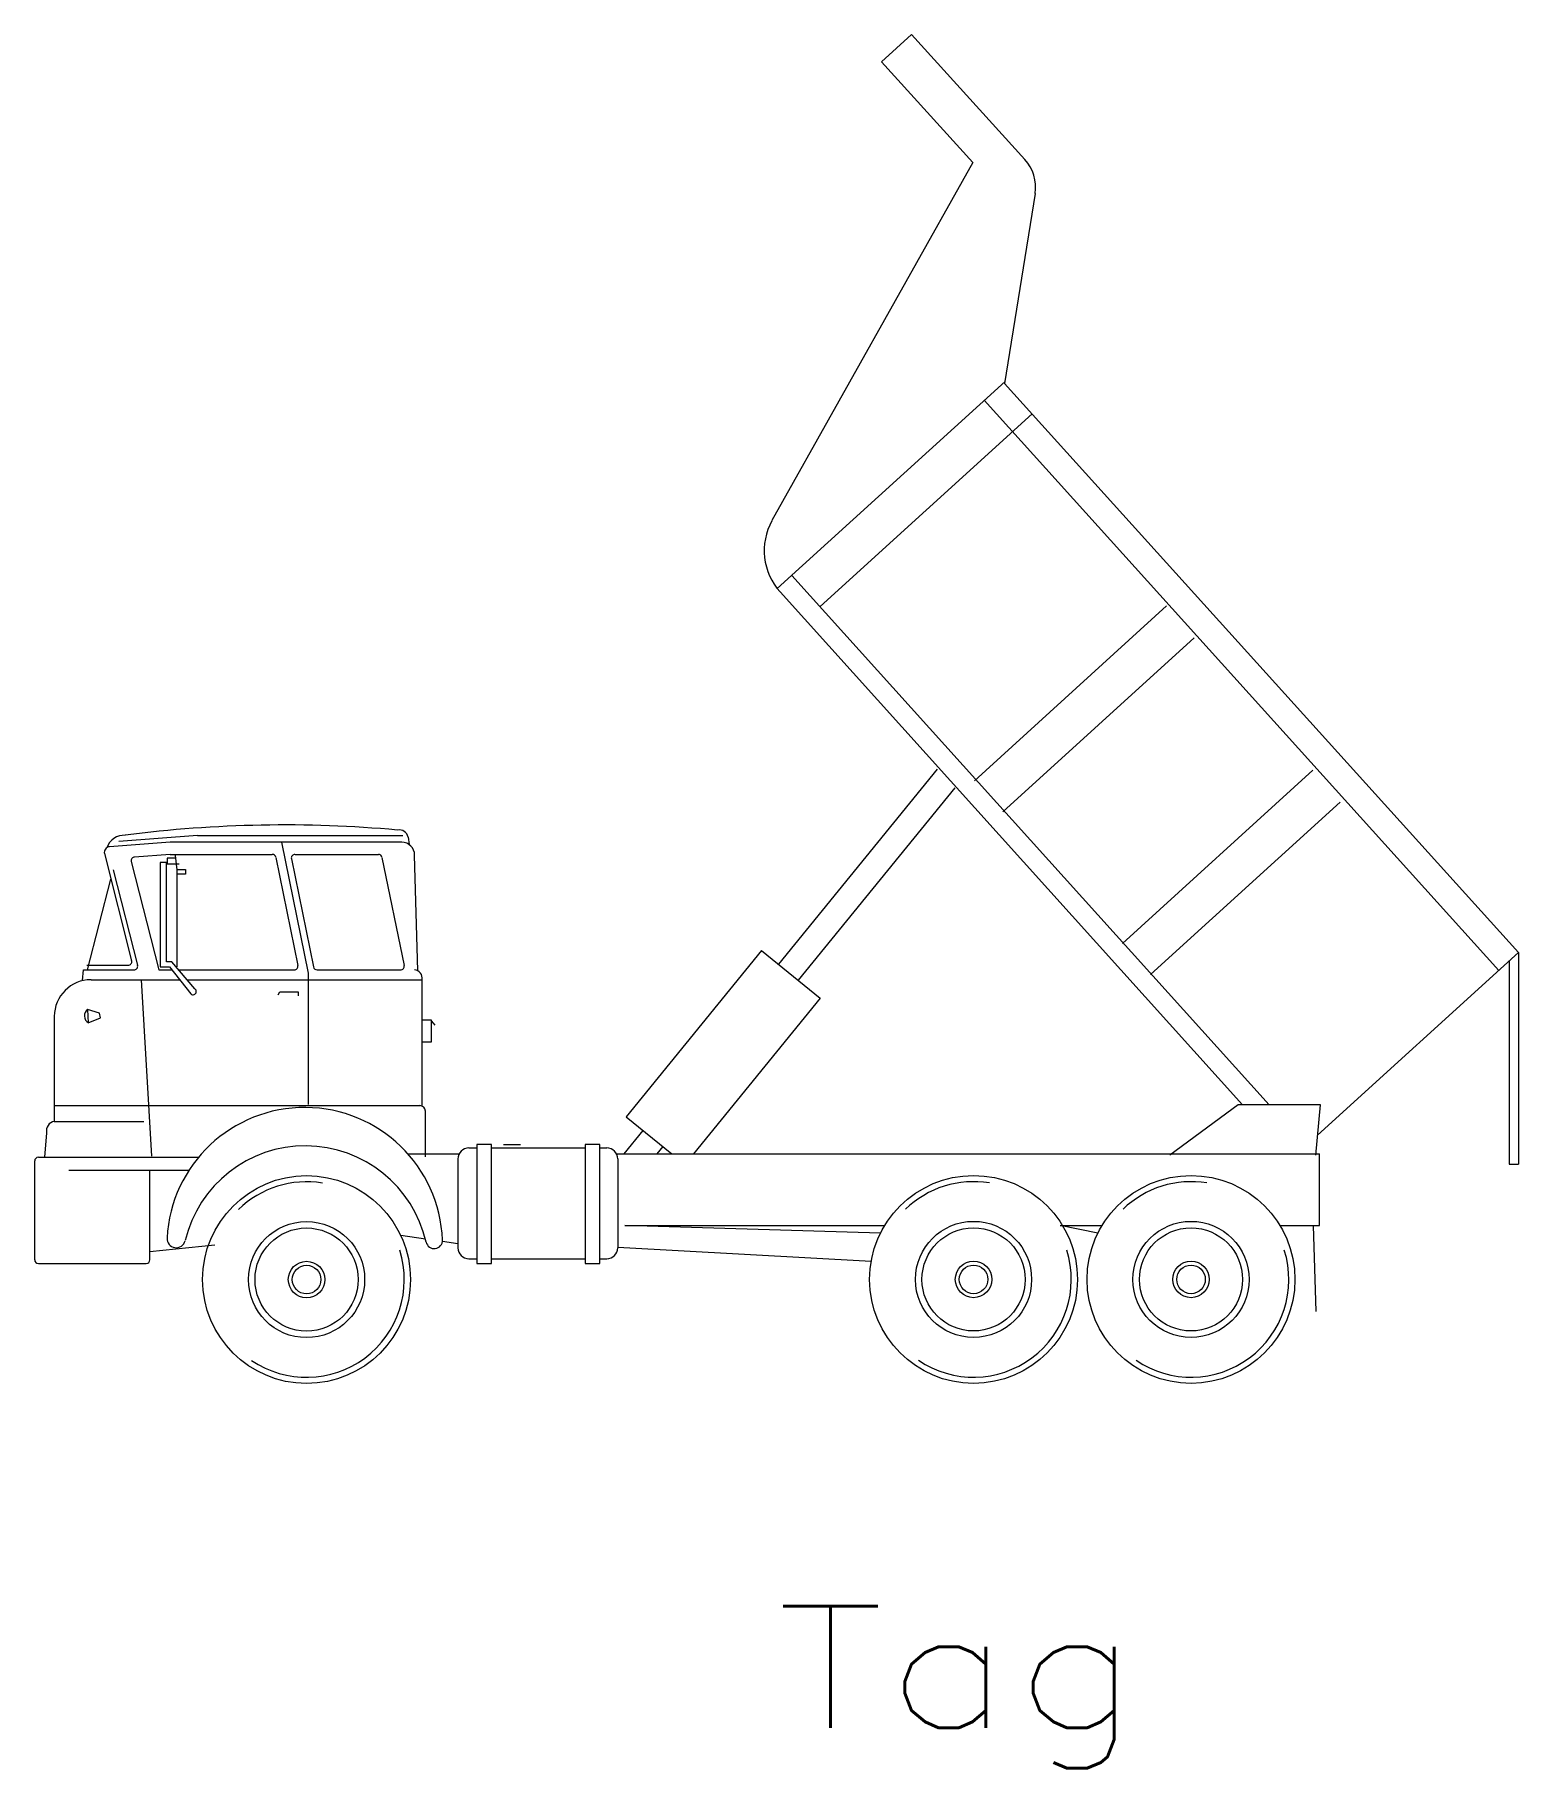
# Model space of a CAD drawing. Header units: inches. Extents: x -11.6 to 11.6, y -16.5 to 10.6.
import ezdxf
from ezdxf.enums import TextEntityAlignment as Align

# ---------------------------------------------------------------- set-up
doc = ezdxf.new("R2010")
doc.units = ezdxf.units.IN
doc.header["$MEASUREMENT"] = 0
doc.layers.get('0').update_dxf_attribs({"lineweight": 0})
doc.styles.add('_TCW_TXTSTY_1', font='TXT.SHX')

msp = doc.modelspace()

# ---------------------------------------------------------------- linework, layer by layer
at = {"color": 7, "linetype": 'Continuous'}
for p, q in [((2.12, 10.64), (1.65, 10.212)), ((2.12, 10.64), (3.9, 8.684)), ((1.65, 10.212), (3.082, 8.638)), ((3.082, 8.638), (-0.065, 3.023)), ((4.058, 8.152), (3.581, 5.172)), ((3.587, 5.205), (0.019, 1.959)), ((3.581, 5.172), (11.631, -3.747)), ((3.261, 4.909), (11.325, -4.026)), ((4.011, 4.699), (0.689, 1.677)), ((0.063, 1.907), (7.311, -6.132)), ((0.245, 2.165), (7.728, -6.132)), ((6.12, 1.687), (3.107, -1.054)), ((6.55, 1.187), (3.551, -1.541)), ((2.525, -0.871), (0.036, -3.927)), ((8.411, -0.887), (5.426, -3.602)), ((2.801, -1.166), (0.346, -4.18)), ((8.84, -1.387), (5.869, -4.09)), ((-9.496, -2.018), (-10.447, -2.089)), ((-9.065, -1.913), (-10.299, -2.003)), ((-5.867, -2.018), (-9.496, -2.018)), ((-9.065, -1.913), (-5.849, -1.913)), ((-7.752, -2.018), (-7.334, -4.067)), ((-5.764, -1.936), (-5.752, -2.054)), ((-10.524, -2.196), (-10.099, -3.874)), ((-10.104, -2.32), (-9.674, -4.018)), ((-9.494, -2.208), (-10.053, -2.249)), ((-9.553, -2.333), (-9.652, -2.333)), ((-9.652, -2.333), (-9.652, -3.968)), ((-9.553, -3.891), (-9.553, -2.333)), ((-9.543, -2.267), (-9.543, -2.354)), ((-9.416, -2.267), (-9.543, -2.267)), ((-9.543, -2.354), (-9.353, -2.354)), ((-9.494, -2.208), (-7.896, -2.208)), ((-9.416, -2.224), (-9.389, -2.452)), ((-9.389, -2.442), (-9.253, -2.442)), ((-9.253, -2.442), (-9.253, -2.518)), ((-7.84, -2.254), (-7.494, -3.949)), ((-7.596, -2.277), (-7.25, -3.972)), ((-7.539, -2.208), (-6.232, -2.208)), ((-6.176, -2.254), (-5.83, -3.949)), ((-5.616, -4.034), (-5.665, -2.22)), ((-10.79, -4.018), (-10.423, -2.594)), ((-10.386, -2.449), (-10.007, -3.946)), ((-9.389, -2.452), (-9.389, -3.968)), ((-9.253, -2.518), (-9.38, -2.518)), ((-0.227, -3.713), (-2.349, -6.32)), ((-0.227, -3.713), (0.691, -4.46)), ((11.631, -3.747), (8.486, -6.608)), ((11.631, -3.747), (11.631, -7.063)), ((-10.868, -4.186), (-10.853, -4.018)), ((-10.853, -4.018), (-10.062, -4.018)), ((-10.803, -3.946), (-10.155, -3.946)), ((-9.674, -4.018), (-9.467, -4.018)), ((-9.652, -3.968), (-9.507, -3.968)), ((-9.471, -3.891), (-9.553, -3.891)), ((-9.507, -3.968), (-9.171, -4.393)), ((-9.108, -4.316), (-9.471, -3.891)), ((-9.362, -4.018), (-7.55, -4.018)), ((-7.334, -4.067), (-7.334, -6.127)), ((-7.194, -4.018), (-5.887, -4.018)), ((11.488, -3.878), (11.488, -7.063)), ((-10.735, -4.171), (-9.346, -4.171)), ((-9.951, -4.171), (-9.787, -6.937)), ((-9.231, -4.171), (-5.546, -4.171)), ((-5.546, -6.145), (-5.546, -4.14)), ((-7.803, -4.409), (-7.777, -4.364)), ((-7.777, -4.364), (-7.489, -4.364)), ((-7.489, -4.364), (-7.489, -4.425)), ((0.691, -4.46), (-1.297, -6.901)), ((-11.311, -4.747), (-11.311, -6.393)), ((-10.79, -4.636), (-10.778, -4.847)), ((-10.602, -4.697), (-10.79, -4.636)), ((-10.778, -4.847), (-10.589, -4.771)), ((-10.589, -4.771), (-10.602, -4.697)), ((-5.546, -4.8), (-5.403, -4.8)), ((-5.403, -4.8), (-5.403, -5.151)), ((-5.345, -4.882), (-5.393, -4.819)), ((-5.403, -5.151), (-5.546, -5.151)), ((-11.311, -6.145), (-5.583, -6.145)), ((-5.496, -6.947), (-5.496, -6.232)), ((7.241, -6.132), (6.168, -6.919)), ((8.529, -6.132), (7.241, -6.132)), ((8.458, -6.919), (8.529, -6.132)), ((-11.311, -6.393), (-9.909, -6.393)), ((-2.349, -6.32), (-1.635, -6.901)), ((-11.432, -6.57), (-11.467, -6.954)), ((-4.458, -6.752), (-4.69, -6.752)), ((-4.69, -6.752), (-4.69, -8.62)), ((-4.458, -8.62), (-4.458, -6.752)), ((-4.27, -6.752), (-4.006, -6.752)), ((-2.761, -6.752), (-2.994, -6.752)), ((-2.994, -6.752), (-2.994, -8.62)), ((-2.761, -8.62), (-2.761, -6.752)), ((-2.086, -6.533), (-2.386, -6.901)), ((-1.777, -6.786), (-1.87, -6.901)), ((-11.619, -7.011), (-11.619, -8.562)), ((-11.561, -6.954), (-9.049, -6.954)), ((-5.771, -6.901), (-4.967, -6.901)), ((-4.986, -6.981), (-4.986, -8.373)), ((-4.813, -6.808), (-4.69, -6.808)), ((-4.458, -6.808), (-2.994, -6.808)), ((-2.761, -6.808), (-2.655, -6.808)), ((-2.501, -6.901), (8.517, -6.901)), ((-2.482, -6.981), (-2.482, -8.373)), ((8.517, -8.023), (8.517, -6.901)), ((11.488, -7.063), (11.631, -7.063)), ((-11.081, -7.155), (-9.197, -7.155)), ((-9.812, -8.562), (-9.812, -7.153)), ((1.636, -8.144), (-2.372, -8.023)), ((-2.372, -8.023), (1.703, -8.023)), ((5.043, -8.144), (4.452, -8.023)), ((4.452, -8.023), (5.11, -8.023)), ((4.485, -8.023), (5.11, -8.023)), ((7.893, -8.023), (8.517, -8.023)), ((8.462, -9.374), (8.422, -8.023)), ((-9.812, -8.429), (-8.796, -8.325)), ((-5.496, -8.238), (-5.883, -8.182)), ((-4.986, -8.311), (-5.23, -8.276)), ((1.49, -8.59), (-2.482, -8.371)), ((-11.561, -8.62), (-9.87, -8.62)), ((-4.813, -8.545), (-4.69, -8.545)), ((-4.69, -8.62), (-4.458, -8.62)), ((-4.458, -8.545), (-2.994, -8.545)), ((-2.994, -8.62), (-2.761, -8.62)), ((-2.761, -8.545), (-2.655, -8.545))]:
    msp.add_line(p, q, dxfattribs=at)
for centre, radius in [((-7.358, -8.871), 1.629), ((3.094, -8.869), 1.629), ((6.502, -8.869), 1.629), ((-7.358, -8.871), 0.91), ((-7.358, -8.871), 0.808), ((3.094, -8.869), 0.91), ((3.094, -8.869), 0.808), ((6.502, -8.869), 0.91), ((6.502, -8.869), 0.808), ((-7.358, -8.871), 0.286), ((-7.358, -8.871), 0.224), ((3.094, -8.869), 0.286), ((3.094, -8.869), 0.224), ((6.502, -8.869), 0.286), ((6.502, -8.869), 0.224)]:
    msp.add_circle(centre, radius, dxfattribs=at)
for centre, radius, start, end in [((3.426, 8.253), 0.64, -9.0878, 42.2955), ((0.773, 2.553), 0.96, 150.7304, 222.2955), ((-7.705, -21.33), 19.584, 84.8108, 97.3144), ((-5.908, -1.972), 0.148, 14.0789, 99.8362), ((-10.441, -2.174), 0.0864, 94.1927, 194.2156), ((-10.214, -2.2), 0.292, 86.8249, 160.4639), ((-5.867, -2.22), 0.202, 0, 90), ((-10.049, -2.306), 0.0576, 94.1927, 194.2156), ((-7.896, -2.265), 0.0576, 11.5437, 90), ((-7.54, -2.265), 0.0576, 90, 191.5437), ((-6.233, -2.265), 0.0576, 11.5437, 90), ((-10.155, -3.888), 0.0576, -90, 14.2156), ((-10.062, -3.96), 0.0576, -90, 14.2156), ((-7.55, -3.96), 0.0576, -90, 11.5437), ((-7.193, -3.96), 0.0576, -168.4563, -90), ((-5.886, -3.96), 0.0576, -90, 11.5437), ((-5.683, -4.155), 0.139, -6.5253, 82.5547), ((-10.735, -4.747), 0.576, 90, 180), ((-9.135, -4.358), 0.05, -136.3953, 56.839), ((-10.712, -4.737), 0.128, 127.6393, 239.3447), ((-7.387, -8.335), 2.161, 2.2379, 176.9379), ((-5.583, -6.231), 0.0864, 0, 90), ((-11.283, -6.541), 0.152, 100.6462, 190.8583), ((-7.376, -8.714), 1.939, 12.7948, 166.4927), ((-11.561, -7.012), 0.0576, 90, 180), ((-4.814, -6.981), 0.173, 90, 180), ((-2.654, -6.981), 0.173, 0, 90), ((-7.358, -8.871), 1.532, 80.6929, 134.097), ((3.094, -8.869), 1.532, 80.6929, 134.097), ((6.502, -8.869), 1.532, 80.6929, 134.097), ((-9.401, -8.228), 0.144, 176.9379, 346.4927), ((-7.358, -8.871), 1.532, -124.1864, 17.4224), ((-5.358, -8.256), 0.13, -167.2052, 2.2379), ((-4.814, -8.373), 0.173, 180, 270), ((-2.654, -8.373), 0.173, -90, 0), ((3.094, -8.869), 1.532, -124.1864, 17.4224), ((6.502, -8.869), 1.532, -124.1864, 17.4224), ((-11.561, -8.562), 0.0576, 180, 270), ((-9.87, -8.562), 0.0576, -90, 0)]:
    msp.add_arc(centre, radius, start, end, dxfattribs=at)

# ---------------------------------------------------------------- texts
at = {"color": 7, "linetype": 'Continuous', "style": '_TCW_TXTSTY_1', "width": 1.166667}
msp.add_text('Tag', height=1.905, dxfattribs=at).set_placement((0.006, -15.896), (5.721, -15.896), align=Align.FIT)

doc.saveas('drawing.dxf')
